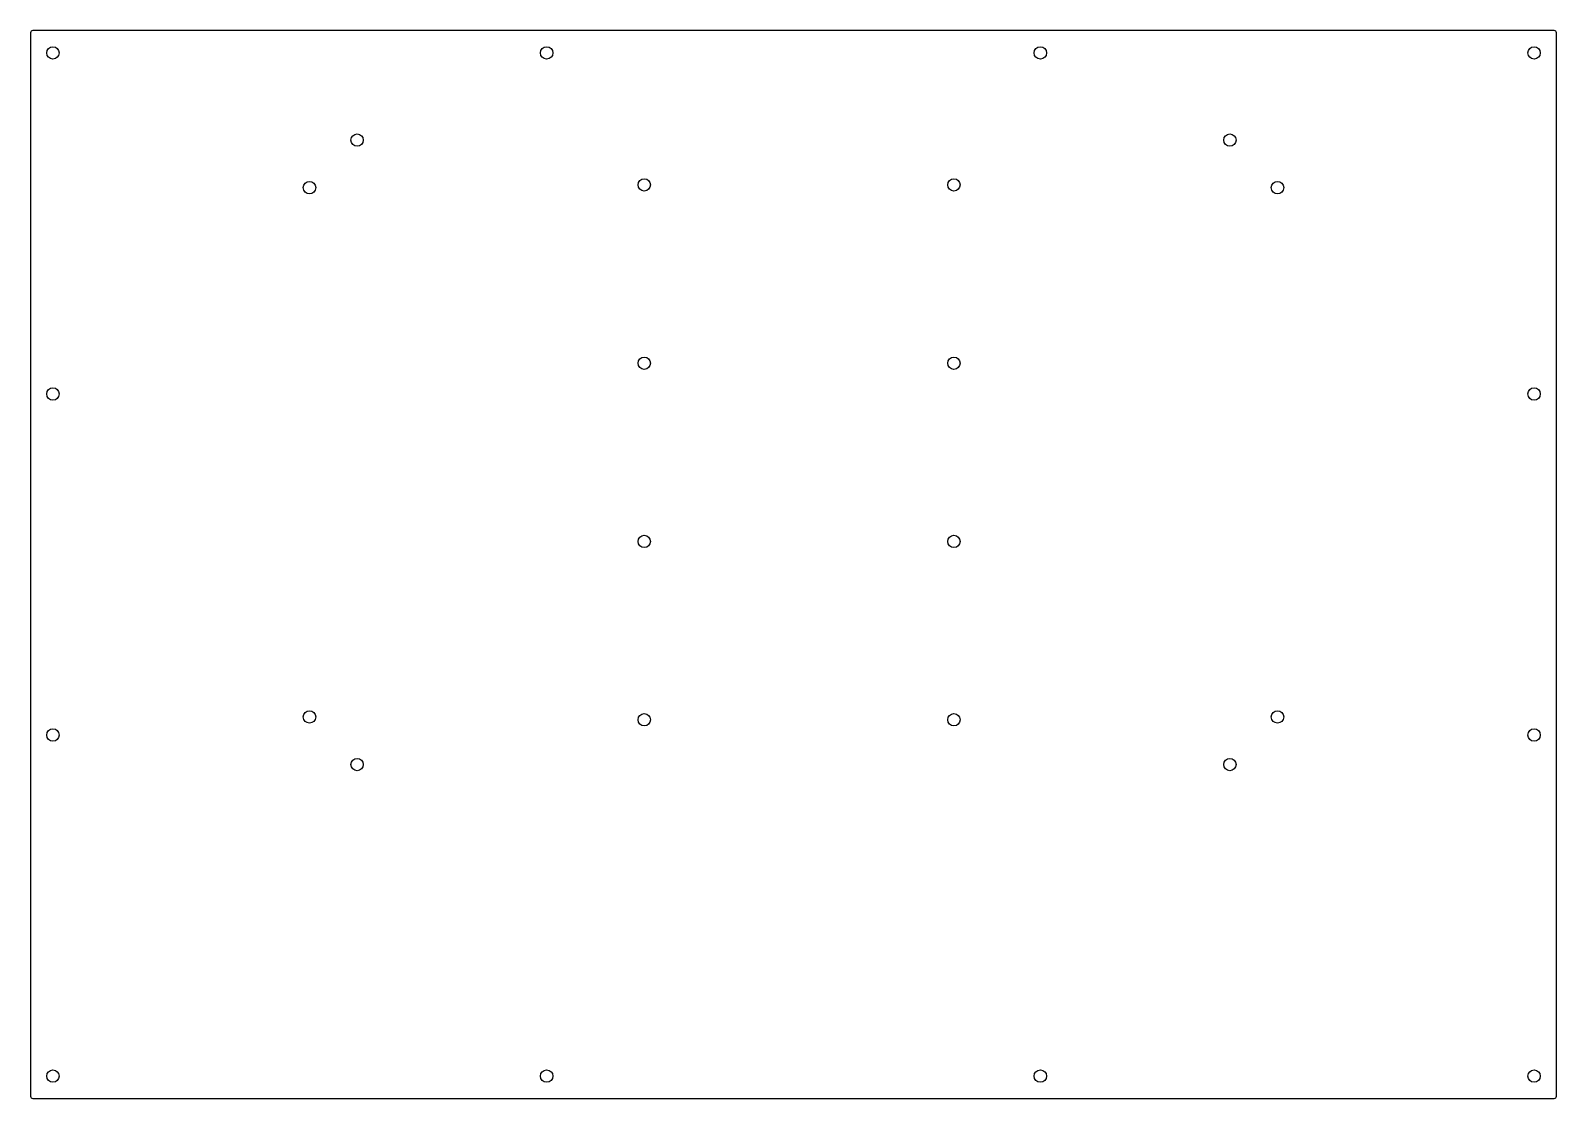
# Model space of a CAD drawing. Header units: millimetres. Extents: x -340 to 340, y -238 to 238.
import ezdxf

# ---------------------------------------------------------------- set-up
doc = ezdxf.new("R2010")
doc.units = ezdxf.units.MM

msp = doc.modelspace()

# ---------------------------------------------------------------- linework, layer by layer
at = {"color": 7, "linetype": 'Continuous', "lineweight": 25}
for p, q in [((339, 238), (-339, 238)), ((-340, 237), (-340, -237)), ((340, -237), (340, 237)), ((-339, -238), (339, -238))]:
    msp.add_line(p, q, dxfattribs=at)
for centre in [(-330, 228), (-110, 228), (110, 228), (330, 228), (-194.46, 189.18), (194.46, 189.18), (-215.68, 167.96), (-66.5, 169.18), (71.5, 169.18), (215.68, 167.96), (-66.5, 89.73), (71.5, 89.73), (-330, 76), (330, 76), (-66.5, 10.27), (71.5, 10.27), (-215.68, -67.96), (-66.5, -69.18), (71.5, -69.18), (215.68, -67.96), (-330, -76), (330, -76), (-194.46, -89.18), (194.46, -89.18), (-330, -228), (-110, -228), (110, -228), (330, -228)]:
    msp.add_circle(centre, 2.75, dxfattribs=at)
for centre, start, end in [((-339, 237), 90, 180), ((339, 237), 0, 90), ((-339, -237), 180, 270), ((339, -237), 270, 0)]:
    msp.add_arc(centre, 1, start, end, dxfattribs=at)

doc.saveas('drawing.dxf')
